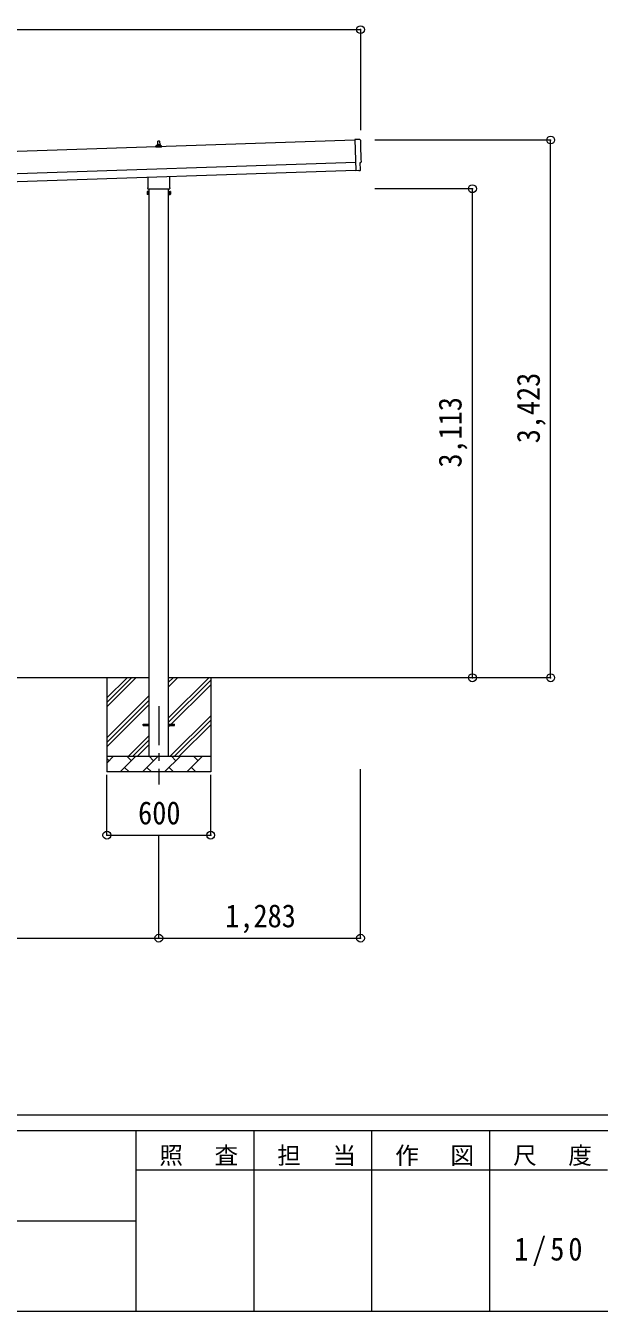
# Model space of a CAD drawing. Units: millimetres at full size, sheet at 1:50. Extents: x -14053 to 14053, y -9700 to 9700.
# Drawn here: x 3802 to 7450, y -9700 to -1516 of the extents above; entities that cross this region are included whole.
import ezdxf
from ezdxf.enums import TextEntityAlignment as Align

# ---------------------------------------------------------------- set-up
doc = ezdxf.new("R2010")
doc.units = ezdxf.units.MM
doc.header["$LTSCALE"] = 50
doc.header["$PDMODE"] = 32
doc.header["$PDSIZE"] = 50
doc.linetypes.add('CHAIN1', pattern=[8, 5, -1, 1, -1])
for name, color, linetype, lineweight in [('0-0_0', 7, 'Continuous', 9), ('0-1_Defpoints', 4, 'Continuous', 9), ('0-4_OTH_LINE', 7, 'CHAIN1', 9), ('0-6_PARTS1', 6, 'Continuous', 9), ('0-F', 6, 'Continuous', 9), ('F-0', 7, 'Continuous', 9)]:
    doc.layers.add(name, color=color, linetype=linetype, lineweight=lineweight)
doc.styles.add('ＭＳ ゴシック', font='')
doc.styles.get('ＭＳ ゴシック').set_extended_font_data('MS Gothic')

msp = doc.modelspace()

# ---------------------------------------------------------------- linework, layer by layer
at = {"layer": '0-0_0'}
for p, q in [((4586.05, -5666.95), (1311.05, -5666.95)), ((4318.55, -5666.95), (4318.55, -6266.95)), ((4318.55, -5852), (4503.6, -5666.95)), ((4318.55, -5823.72), (4475.31, -5666.95)), ((4318.55, -5795.43), (4447.03, -5666.95)), ((4711.05, -5922.05), (4966.14, -5666.95)), ((4711.05, -5724.06), (4768.15, -5666.95)), ((4711.05, -5695.77), (4739.87, -5666.95)), ((6099.64, -5666.95), (4711.05, -5666.95)), ((4711.05, -5950.33), (4978.55, -5682.83)), ((4711.05, -5978.62), (4978.55, -5711.12)), ((4978.55, -5666.95), (4978.55, -6266.95)), ((4318.55, -6049.99), (4586.05, -5782.49)), ((4318.55, -6078.27), (4586.05, -5810.77)), ((4318.55, -6106.56), (4586.05, -5839.06)), ((4720.7, -6166.95), (4978.55, -5909.11)), ((4748.99, -6166.95), (4978.55, -5937.39)), ((4777.27, -6166.95), (4978.55, -5965.68)), ((4456.14, -6166.95), (4586.05, -6037.05)), ((4484.43, -6166.95), (4586.05, -6065.33)), ((4512.71, -6166.95), (4586.05, -6093.62)), ((4318.55, -6166.95), (4978.55, -6166.95)), ((4318.55, -6209.84), (4361.44, -6166.95)), ((4332.89, -6195.5), (4318.55, -6181.16)), ((4402.86, -6266.95), (4502.86, -6166.95)), ((4474.31, -6195.5), (4445.75, -6166.95)), ((4544.28, -6266.95), (4644.28, -6166.95)), ((4615.73, -6195.5), (4587.18, -6166.95)), ((4685.7, -6266.95), (4785.7, -6166.95)), ((4757.15, -6195.5), (4728.6, -6166.95)), ((4827.12, -6266.95), (4927.12, -6166.95)), ((4898.57, -6195.5), (4870.02, -6166.95)), ((4975.26, -6166.95), (4978.55, -6163.67)), ((4978.55, -6266.95), (4318.55, -6266.95)), ((4431.41, -6238.4), (4459.97, -6266.95)), ((4572.84, -6238.4), (4601.39, -6266.95)), ((4714.26, -6238.4), (4742.81, -6266.95)), ((4855.68, -6238.4), (4884.23, -6266.95))]:
    msp.add_line(p, q, dxfattribs=at)
at = {"layer": '0-1_Defpoints'}
for p, q in [((5895.91, -2245.34), (2.9, -2441.77)), ((4630.3, -2289.85), (4630.3, -2282.14)), ((4666.8, -2289.85), (4630.3, -2289.85)), ((4630.68, -2281.35), (4666.41, -2281.35)), ((4631.06, -2281.17), (4637.78, -2279.54)), ((4638.16, -2279.35), (4658.93, -2279.35)), ((4638.55, -2278.57), (4638.55, -2274.35)), ((4639.55, -2274.35), (4657.55, -2274.35)), ((4642.55, -2274.35), (4643.27, -2250.83)), ((4644.27, -2249.85), (4652.82, -2249.85)), ((4653.82, -2250.83), (4654.55, -2274.35)), ((4658.55, -2278.57), (4658.55, -2274.35)), ((4666.03, -2281.17), (4659.31, -2279.54)), ((4666.8, -2289.85), (4666.8, -2282.14)), ((7.56, -2581.69), (5900.58, -2385.26)), ((9.23, -2631.66), (5902.24, -2435.23)), ((5902.33, -2438), (5902.37, -2439)), ((5921.99, -2438.34), (5928.89, -2437.75)), ((4580.25, -2544.14), (4580.25, -2479.3)), ((4716.85, -2474.74), (4716.85, -2544.14)), ((4574.55, -2572.12), (4575.31, -2570.8)), ((4574.55, -2572.12), (4574.55, -2589.12)), ((4574.55, -2589.12), (4575.31, -2590.43)), ((4581.55, -2575.71), (4575.31, -2575.71)), ((4581.55, -2585.52), (4575.31, -2585.52)), ((4581.55, -2590.43), (4575.31, -2590.43)), ((4578.55, -2552.92), (4578.55, -2547.42)), ((4716.48, -2556.42), (4580.61, -2556.42)), ((4584.05, -2589.82), (4581.55, -2589.82)), ((4586.05, -2556.42), (4586.05, -6166.95)), ((4711.05, -6166.95), (4711.05, -2556.42)), ((4713.05, -2589.82), (4715.55, -2589.82)), ((4715.55, -2575.71), (4721.79, -2575.71)), ((4715.55, -2585.52), (4721.79, -2585.52)), ((4715.55, -2590.43), (4721.79, -2590.43)), ((4718.55, -2547.42), (4718.55, -2552.92)), ((4722.55, -2572.12), (4721.79, -2570.8)), ((4722.55, -2589.12), (4721.79, -2590.43)), ((4722.55, -2572.12), (4722.55, -2589.12)), ((4548.55, -5962.45), (4586.05, -5962.45)), ((4548.55, -5971.45), (4548.55, -5962.45)), ((4548.55, -5962.45), (4586.05, -5962.45)), ((4548.55, -5971.45), (4548.55, -5962.45)), ((4548.55, -5971.45), (4586.05, -5971.45)), ((4548.55, -5971.45), (4586.05, -5971.45)), ((4711.05, -5962.45), (4748.55, -5962.45)), ((4711.05, -5962.45), (4748.55, -5962.45)), ((4711.05, -5971.45), (4748.55, -5971.45)), ((4711.05, -5971.45), (4748.55, -5971.45)), ((4748.55, -5971.45), (4748.55, -5962.45)), ((4748.55, -5971.45), (4748.55, -5962.45))]:
    msp.add_line(p, q, dxfattribs=at)
for points in [[(5927.35, -2240.85), (5895.74, -2240.25), (5902.33, -2438)], [(5921.24, -2438.09), (5920.55, -2437.49), (5902.37, -2439)], [(5931.63, -2434.67), (5930.06, -2387.66), (5930.66, -2387.64)], [(4581.55, -2590.43), (4581.55, -2570.8), (4575.31, -2570.8)], [(4581.55, -2589.82), (4581.55, -2571.42), (4584.05, -2571.42)], [(4715.55, -2589.82), (4715.55, -2571.42), (4713.05, -2571.42)], [(4715.55, -2590.43), (4715.55, -2570.8), (4721.79, -2570.8)]]:
    msp.add_lwpolyline(points, dxfattribs=at)
for points in [[(4584.05, -2591.12), (4584.05, -2570.12), (4586.05, -2570.12), (4586.05, -2591.12)], [(4713.05, -2591.12), (4713.05, -2570.12), (4711.05, -2570.12), (4711.05, -2591.12)]]:
    msp.add_lwpolyline(points, close=True, dxfattribs=at)
for centre, radius, start, end in [((4631.3, -2282.14), 1, 103.62699, 180), ((4637.55, -2278.57), 1, 283.62699, 0), ((4642.63, -2274.99), 4.13, 90, 171.17633), ((4639.55, -2275.35), 1, 90, 180), ((4644.27, -2250.85), 1, 90, 178.60509), ((4651.88, -2274.35), 4.83, 133.60282, 180), ((4645.21, -2274.35), 4.83, 0, 46.39718), ((4652.82, -2250.85), 1, 1.39491, 90), ((4654.46, -2274.99), 4.13, 8.82367, 90), ((4657.55, -2275.35), 1, 0, 90), ((4659.55, -2278.57), 1, 180, 256.37301), ((4665.8, -2282.14), 1, 0, 76.37301), ((4578.89, -2573.26), 4.34, 145.61575, 214.38425), ((4590.79, -2580.62), 16.24, 162.41205, 197.58795), ((4578.89, -2587.98), 4.34, 145.61575, 214.38425), ((4582.55, -2547.42), 4, 125.09963, 180), ((4582.55, -2552.92), 4, 180, 194.47751), ((4582.55, -2552.92), 4, 194.47751, 241.04498), ((4714.55, -2552.92), 4, 298.95502, 345.52249), ((4714.55, -2547.42), 4, 0, 54.90037), ((4714.55, -2552.92), 4, 345.52249, 0), ((4718.2, -2573.26), 4.34, 325.61575, 34.38425), ((4706.31, -2580.62), 16.24, 342.41205, 17.58795), ((4718.2, -2587.98), 4.34, 325.61575, 34.38425)]:
    msp.add_arc(centre, radius, start, end, dxfattribs=at)
for centre, major_axis, ratio, start_param, end_param in [((5927.29, -2243.85), (3, 0.1), 0.99863, 6.2683889, 7.8016218), ((10692.85, -2155.46), (-4760.73, -158.69), 0.99863, 6.2683889, 6.2976778), ((5921.9, -2437.35), (0.75, -0.666), 0.9974, 4.712389, 5.5252311), ((5928.63, -2434.76), (2.25, -2), 0.9974, 5.5252311, 7.0411395), ((5930.52, -2383.25), (4.4, 0.15), 0.99863, 4.712389, 6.2976778)]:
    msp.add_ellipse(centre, major_axis=major_axis, ratio=ratio, start_param=start_param, end_param=end_param, dxfattribs=at)
at = {"layer": '0-4_OTH_LINE'}
msp.add_line((4648.55, -5846.95), (4648.55, -6346.95), dxfattribs=at)
at = {"layer": '0-6_PARTS1'}
for p, q in [((5931.56, -1541.22), (5931.56, -2181.02)), ((7140.55, -2243.94), (6021.97, -2243.94)), ((6643.06, -2553.92), (6021.97, -2553.92)), ((6643.06, -5666.95), (6021.97, -5666.95)), ((7140.55, -5666.95), (6021.97, -5666.95)), ((4318.55, -6669.25), (4318.55, -6285.68)), ((4978.55, -6669.25), (4978.55, -6285.68)), ((5931.56, -7324.78), (5931.56, -6249.41)), ((4318.55, -6669.25), (4978.55, -6669.25)), ((4648.55, -7324.78), (4648.55, -6669.25))]:
    msp.add_line(p, q, dxfattribs=at)
for p in [(5931.56, -1541.22), (7140.55, -2243.94), (6643.06, -2553.92), (6643.06, -5666.95), (7140.55, -5666.95), (4318.55, -6669.25), (4978.55, -6669.25), (4648.55, -7324.78), (5931.56, -7324.78)]:
    msp.add_point(p, dxfattribs=at)
at = {"layer": '0-F'}
for p, q in [((-28.4, -1541.22), (5931.56, -1541.22)), ((7140.55, -5666.95), (7140.55, -2243.94)), ((6643.06, -5666.95), (6643.06, -2553.92)), ((1248.55, -7324.78), (4648.55, -7324.78)), ((4648.55, -7324.78), (5931.56, -7324.78))]:
    msp.add_line(p, q, dxfattribs=at)
at = {"layer": 'F-0', "color": 5, "lineweight": 5}
for p, q in [((-14053.43, -8450), (13346.57, -8450)), ((-14053.43, -8550), (8901.98, -8550)), ((4501.97, -8550), (4501.97, -9700)), ((5251.97, -8550), (5251.97, -9700)), ((6001.97, -8550), (6001.97, -9700)), ((6751.97, -8550), (6751.97, -9700)), ((4501.97, -8800), (7501.97, -8800)), ((-5748.03, -9125), (4501.97, -9125)), ((-14053.43, -9700), (13346.57, -9700))]:
    msp.add_line(p, q, dxfattribs=at)

# ---------------------------------------------------------------- texts
at = {"layer": '0-6_PARTS1', "color": 7, "style": 'ＭＳ ゴシック', "width": 0.9}
for s, p in [('3,423', (7115.55, -4174.19)), ('3,113', (6618.06, -4329.18))]:
    msp.add_text(s, height=146.6, rotation=90, dxfattribs=at).set_placement(p, align=Align.BOTTOM_LEFT)
for s, p in [('600', (4517.3, -6644.25)), ('1,283', (5071.3, -7299.78))]:
    msp.add_text(s, height=146.6, dxfattribs=at).set_placement(p, align=Align.BOTTOM_LEFT)
at = {"layer": 'F-0', "attachment_point": 7, "style": 'ＭＳ ゴシック'}
for s, insert, char_height in [('\\T1.17;照\u3000査', (4651.98, -8775), 110), ('\\T1.17;担\u3000当', (5401.98, -8775), 110), ('\\T1.17;作\u3000図', (6151.97, -8775), 110), ('\\T1.17;尺\u3000度', (6901.98, -8775), 110), ('\\T1.28;\\W0.9;1/50', (6908.22, -9412.5), 146.6)]:
    msp.add_mtext(s, dxfattribs=dict(at, insert=insert, char_height=char_height))

doc.saveas('drawing.dxf')
